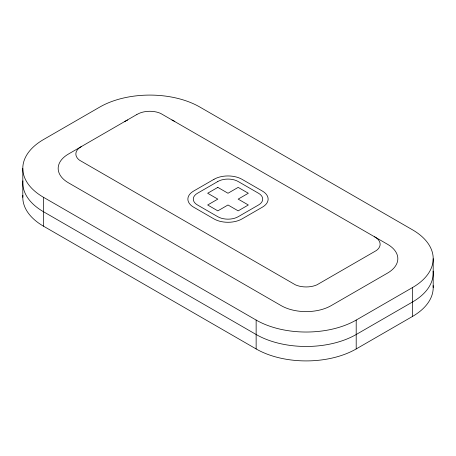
<?xml version="1.0" encoding="UTF-8"?>
<svg xmlns="http://www.w3.org/2000/svg" width="456" height="456" viewBox="0 0 456 456"><rect width="100%" height="100%" fill="white"/><g stroke="black" fill="none" stroke-linecap="round" stroke-linejoin="round"><path stroke-width="0.68" d="M81.424 146.513L79.515 147.767A17.687 10.214 0 0 0 79.515 160.204L295.402 284.84A17.687 10.214 0 0 0 316.937 284.84L376.485 250.464A17.687 10.214 0 0 0 376.485 238.032L374.575 236.772M43.519 197.311L256.141 320.066A70.748 40.846 0 0 0 356.199 320.066L412.48 287.571A70.748 40.846 0 0 0 412.48 229.807L199.859 107.052A70.748 40.846 0 0 0 99.801 107.052L43.519 139.547A70.748 40.846 0 0 0 43.519 197.311L43.519 226.193L256.141 348.948A70.748 40.846 0 0 0 356.199 348.948L412.48 316.453A70.748 40.846 0 0 0 433.114 285.57M433.2 258.689L433.2 287.571M412.48 287.571L412.48 316.453M356.199 320.066L356.199 348.948M256.141 320.066L256.141 348.948M22.8 168.429L22.8 197.311M124.819 121.49A35.374 20.423 0 0 1 127.691 120.008M171.975 120.008A35.374 20.423 0 0 1 174.847 121.49M22.885 180.867A70.748 40.846 0 0 0 43.519 211.755L256.141 334.505A70.748 40.846 0 0 0 356.199 334.505L412.48 302.014A70.748 40.846 0 0 0 433.114 271.126M43.519 226.193A70.748 40.846 0 0 1 22.885 195.31M136.891 114.49L68.537 153.985A35.374 20.423 0 0 0 68.537 182.867L281.152 305.623A35.374 20.423 0 0 0 331.181 305.623L387.463 273.133A35.374 20.423 0 0 0 387.463 244.245L160.597 113.39A17.687 10.214 0 0 0 139.063 113.39L136.891 114.49M214.001 179.293L193.669 191.035A19.796 11.428 0 0 0 193.669 207.195L214.001 218.937A19.796 11.428 0 0 0 241.999 218.937L262.331 207.195A19.796 11.428 0 0 0 262.331 191.035L241.999 179.293A19.796 11.428 0 0 0 214.001 179.293M217.831 181.505L197.494 193.247A14.381 8.305 0 0 0 197.494 204.989L217.831 216.731A14.381 8.305 0 0 0 238.169 216.731L258.506 204.989A14.381 8.305 0 0 0 258.506 193.247L238.169 181.505A14.381 8.305 0 0 0 217.831 181.505M217.831 187.376L207.662 193.247L217.831 199.118L207.662 204.989L217.831 210.86L228 204.989L238.169 210.86L248.338 204.989L238.169 199.118L248.338 193.247L238.169 187.376L228 193.247L217.831 187.376"/></g></svg>
